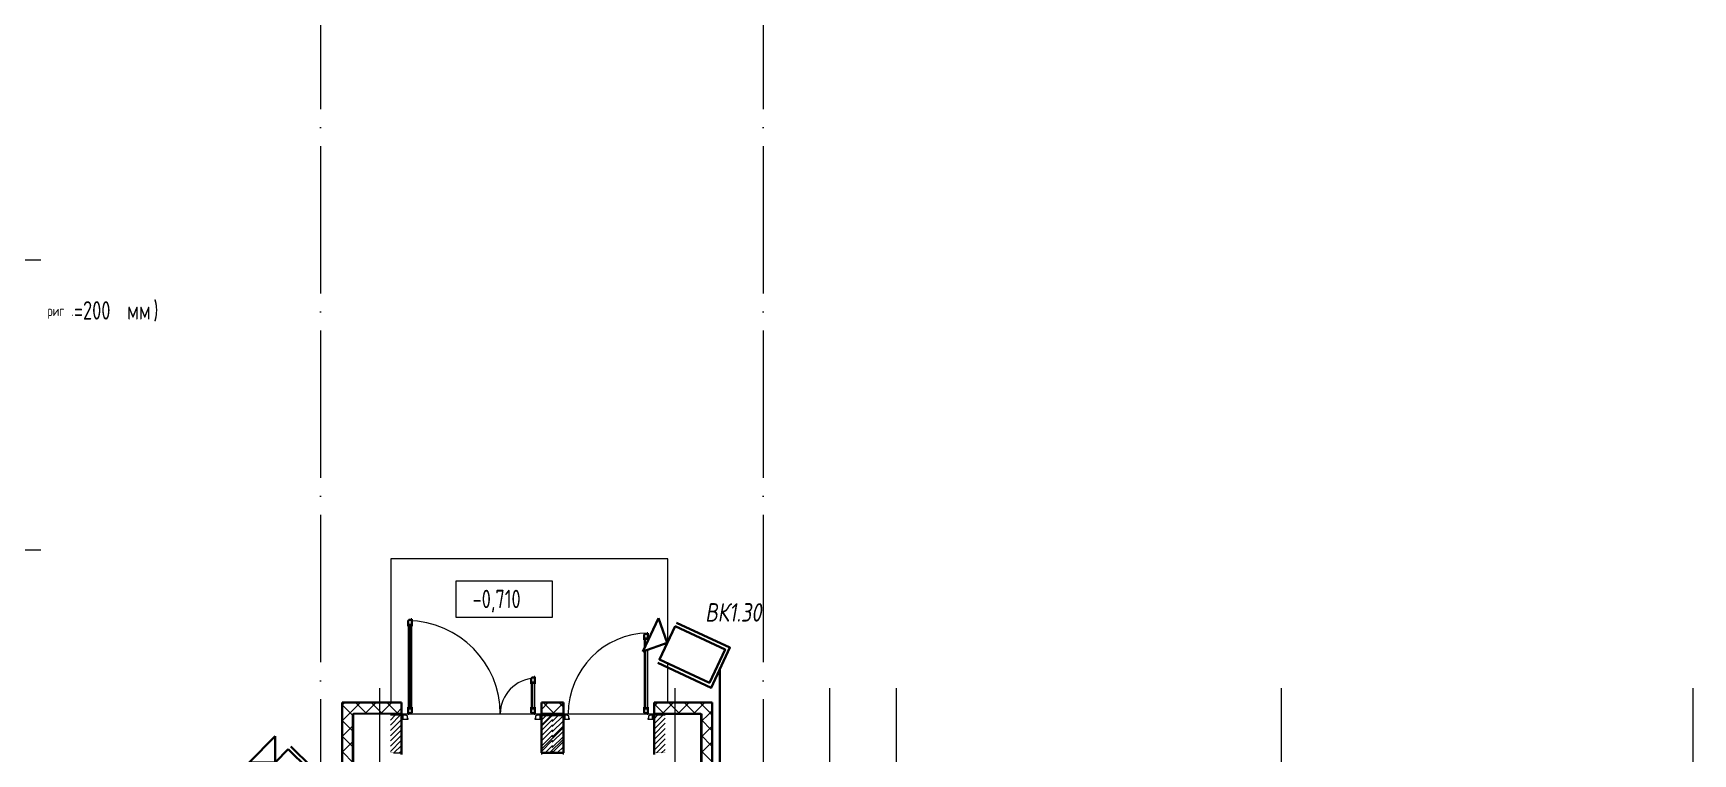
# Model space of a CAD drawing. Header units: millimetres. Extents: x -495897 to 1376592, y -28539 to 470976.
# Drawn here: x -27309 to -4812, y 356863 to 366635 of the extents above; entities that cross this region are included whole.
import ezdxf
from ezdxf.enums import TextEntityAlignment as Align

# ---------------------------------------------------------------- set-up
doc = ezdxf.new("R2010")
doc.units = ezdxf.units.MM
doc.set_wipeout_variables(frame=1)
doc.linetypes.add('ADSK_Линия сетки', pattern=[25, 20, -2.5, 0, -2.5])
doc.linetypes.add('ADSK_Штриховая_ш2 п1_5', pattern=[4.5, 3, -1.5])
for name, color, linetype, lineweight in [('RC-Видеонаблюдение', 5, 'Continuous', 30), ('RC-Линии_связи-Адресные', 5, 'Continuous', 30), ('Аннотация', 7, 'Continuous', 18), ('Двери', 252, 'Continuous', 9), ('Оси', 252, 'Continuous', 9), ('Отметки', 7, 'Continuous', 9), ('Перекрытие', 252, 'Continuous', 18), ('Стены внутренние', 7, 'Continuous', 18), ('Стены наружные', 7, 'Continuous', 18), ('Стены штриховка', 7, 'Continuous', 9)]:
    doc.layers.add(name, color=color, linetype=linetype, lineweight=lineweight)
doc.layers.add('RC-Позиционные_обозначения', color=7, linetype='Continuous')
doc.layers.add('Двери открывание', color=7, linetype='Continuous', lineweight=9, true_color=0xc0c0c0)
doc.styles.add('GOST Common_3', font='', dxfattribs={"height": 3.5})
doc.styles.add('GOST Common_5', font='', dxfattribs={"width": 0.9, "height": 2.5})
doc.styles.add('RubezhCAD', font='', dxfattribs={"oblique": 10})
doc.styles.get("Standard").update_dxf_attribs({"font": ''})
doc.styles.get('GOST Common_3').set_extended_font_data('GOST 2.304 type A')
doc.styles.get('GOST Common_5').set_extended_font_data('GOST 2.304 type A')
doc.styles.get('RubezhCAD').set_extended_font_data('GOST type A')
doc.styles.get('Standard').set_extended_font_data('GOST type B')

# ---------------------------------------------------------------- blocks, each defined once
blk = doc.blocks.new('RC-UGO-CAM-03')
blk.add_attdef('PSTN', text='', height=2.5).set_placement((4.63, 3.28), align=Align.BOTTOM_LEFT)
blk.add_wipeout([(3.74, 0), (6.24, 2.5), (6.24, -2.5)])
blk.add_line((6.24, 2.5), (6.24, -2.5))
blk.add_wipeout([(-3.74, -2.5), (-3.74, 2.5), (3.74, 2.5), (3.74, -2.5)])
for q in [(6.24, 2.5), (6.24, -2.5)]:
    blk.add_line((3.74, 0), q)
blk.add_lwpolyline([(3.74, 3), (-4.24, 3), (-4.24, -3), (3.74, -3)])
blk.add_lwpolyline([(3.74, -2.5), (3.74, 2.5), (-3.74, 2.5), (-3.74, -2.5), (3.74, -2.5)], close=True)
blk = doc.blocks.new('1 этаж')
at = {"layer": 'Двери', "lineweight": 18, "true_color": 0x636466}
h = blk.add_hatch(dxfattribs=at)
h.set_pattern_fill('FP_2', color=251, style=0, pattern_type=2)
h.set_pattern_definition([(45, (-20735.8, -3268.73), (-35.3553, 35.3553), [])])
h.paths.add_polyline_path([(-19511, -3524), (-19511, -3014), (-19661, -3014), (-19661, -3524)])
h.paths.add_polyline_path([(-21561, -3524), (-21562, -3014), (-21711, -3014), (-21711, -3524), (-21562, -3524)])
h = blk.add_hatch(dxfattribs=at)
h.set_pattern_fill('FP_2', color=251, style=0, pattern_type=2)
h.set_pattern_definition([(45, (-18875.8, -3268.73), (-35.3553, 35.3553), [])])
h.paths.add_polyline_path([(-17986, -3524), (-17986, -3014), (-18136, -3014), (-18136, -3524)])
h.paths.add_polyline_path([(-19409, -3524), (-19366, -3524), (-19366, -3014), (-19516, -3014), (-19516, -3524)])
at = {"layer": 'Аннотация', "color": 251, "lineweight": 20, "true_color": 0x636466}
for p, q in [((-20817, -1688), (-20817, -1188)), ((-20817, -1188), (-19517, -1188)), ((-19517, -1188), (-19517, -1688)), ((-19517, -1688), (-20817, -1688))]:
    blk.add_line(p, q, dxfattribs=at)
at = {"layer": 'Двери', "color": 251, "lineweight": 30, "true_color": 0x636466}
for p, q in [((-21461, -1730), (-21469, -1730)), ((-21469, -1730), (-21469, -1806)), ((-21427, -1721), (-21461, -1721)), ((-21461, -1721), (-21461, -1730)), ((-21460, -1788), (-21460, -1806)), ((-21439, -1788), (-21460, -1788)), ((-21439, -1806), (-21439, -1788)), ((-21419, -1712), (-21427, -1712)), ((-21427, -1712), (-21427, -1721)), ((-21419, -1806), (-21419, -1712)), ((-21460, -1806), (-21469, -1806)), ((-21419, -1806), (-21439, -1806)), ((-18262, -1916), (-18270, -1916)), ((-18270, -1916), (-18270, -1992)), ((-18270, -1992), (-18253, -1992)), ((-18228, -1907), (-18262, -1907)), ((-18262, -1907), (-18262, -1916)), ((-18253, -1992), (-18253, -1974)), ((-18253, -1974), (-18229, -1974)), ((-18229, -1974), (-18229, -1992)), ((-18229, -1992), (-18220, -1992)), ((-18220, -1898), (-18228, -1898)), ((-18228, -1898), (-18228, -1907)), ((-18220, -1992), (-18220, -1898)), ((-19795, -2510), (-19803, -2510)), ((-19803, -2510), (-19803, -2586)), ((-19803, -2586), (-19783, -2586)), ((-19761, -2501), (-19795, -2501)), ((-19795, -2501), (-19795, -2510)), ((-19783, -2586), (-19783, -2568)), ((-19783, -2568), (-19762, -2568)), ((-19762, -2568), (-19762, -2586)), ((-19762, -2586), (-19753, -2586)), ((-19753, -2492), (-19761, -2492)), ((-19761, -2492), (-19761, -2501)), ((-19753, -2586), (-19753, -2492)), ((-21469, -2902), (-21469, -2996)), ((-21460, -2902), (-21469, -2902)), ((-21460, -2920), (-21460, -2902)), ((-21439, -2920), (-21460, -2920)), ((-21439, -2902), (-21439, -2920)), ((-21419, -2902), (-21439, -2902)), ((-21419, -2978), (-21419, -2902)), ((-19803, -2902), (-19803, -2978)), ((-19803, -2902), (-19783, -2902)), ((-19783, -2902), (-19783, -2920)), ((-19783, -2920), (-19762, -2920)), ((-19762, -2902), (-19753, -2902)), ((-19762, -2920), (-19762, -2902)), ((-19753, -2996), (-19753, -2902)), ((-18270, -2902), (-18270, -2978)), ((-18270, -2902), (-18253, -2902)), ((-18253, -2902), (-18253, -2920)), ((-18253, -2920), (-18229, -2920)), ((-18229, -2902), (-18220, -2902)), ((-18229, -2920), (-18229, -2902)), ((-18220, -2996), (-18220, -2902)), ((-21469, -2996), (-21461, -2996)), ((-21461, -2996), (-21461, -2987)), ((-21461, -2987), (-21427, -2987)), ((-21427, -2987), (-21427, -2978)), ((-21427, -2978), (-21419, -2978)), ((-19803, -2978), (-19795, -2978)), ((-19795, -2978), (-19795, -2987)), ((-19795, -2987), (-19761, -2987)), ((-19761, -2987), (-19761, -2996)), ((-19761, -2996), (-19753, -2996)), ((-18270, -2978), (-18262, -2978)), ((-18262, -2978), (-18262, -2987)), ((-18262, -2987), (-18228, -2987)), ((-18228, -2987), (-18228, -2996)), ((-18228, -2996), (-18220, -2996))]:
    blk.add_line(p, q, dxfattribs=at)
at = {"layer": 'Двери', "color": 251, "true_color": 0x636466}
for p, q in [((-21460, -1788), (-21460, -2920)), ((-21439, -1788), (-21460, -1788)), ((-21439, -2920), (-21439, -1788)), ((-21469, -1806), (-21469, -2902)), ((-21419, -2902), (-21419, -1806)), ((-18270, -1992), (-18270, -2902)), ((-18253, -2920), (-18253, -1974)), ((-18253, -1974), (-18229, -1974)), ((-18229, -1974), (-18229, -2920)), ((-18220, -2902), (-18220, -1992)), ((-19803, -2586), (-19803, -2902)), ((-19783, -2920), (-19783, -2568)), ((-19783, -2568), (-19762, -2568)), ((-19762, -2568), (-19762, -2920)), ((-19753, -2902), (-19753, -2586)), ((-21460, -2920), (-21439, -2920)), ((-19762, -2920), (-19783, -2920)), ((-18229, -2920), (-18253, -2920)), ((-21561, -3014), (-21561, -3064)), ((-21541, -3014), (-21561, -3014)), ((-21561, -3064), (-21541, -3064)), ((-21541, -3064), (-21541, -3014)), ((-21492, -3014), (-21541, -3014)), ((-21541, -3014), (-21541, -3064)), ((-21541, -3064), (-21469, -3064)), ((-21492, -3022), (-21492, -3014)), ((-21478, -3022), (-21492, -3022)), ((-21478, -3056), (-21478, -3022)), ((-21469, -3056), (-21478, -3056)), ((-21469, -3064), (-21469, -3056)), ((-19744, -3056), (-19753, -3056)), ((-19753, -3056), (-19753, -3064)), ((-19753, -3064), (-19681, -3064)), ((-19730, -3022), (-19744, -3022)), ((-19744, -3022), (-19744, -3056)), ((-19730, -3014), (-19730, -3022)), ((-19681, -3014), (-19730, -3014)), ((-19661, -3014), (-19681, -3014)), ((-19681, -3014), (-19681, -3064)), ((-19681, -3064), (-19681, -3014)), ((-19681, -3064), (-19661, -3064)), ((-19661, -3064), (-19661, -3014)), ((-19366, -3014), (-19366, -3064)), ((-19346, -3014), (-19366, -3014)), ((-19366, -3064), (-19346, -3064)), ((-19346, -3064), (-19346, -3014)), ((-19305, -3014), (-19346, -3014)), ((-19346, -3014), (-19346, -3064)), ((-19346, -3064), (-19282, -3064)), ((-19305, -3022), (-19305, -3014)), ((-19291, -3022), (-19305, -3022)), ((-19291, -3056), (-19291, -3022)), ((-19282, -3056), (-19291, -3056)), ((-19282, -3064), (-19282, -3056)), ((-18211, -3056), (-18220, -3056)), ((-18220, -3056), (-18220, -3064)), ((-18220, -3064), (-18156, -3064)), ((-18197, -3022), (-18211, -3022)), ((-18211, -3022), (-18211, -3056)), ((-18197, -3014), (-18197, -3022)), ((-18156, -3014), (-18197, -3014)), ((-18136, -3014), (-18156, -3014)), ((-18156, -3014), (-18156, -3064)), ((-18156, -3064), (-18156, -3014)), ((-18156, -3064), (-18136, -3064)), ((-18136, -3064), (-18136, -3014))]:
    blk.add_line(p, q, dxfattribs=at)
at = {"layer": 'Двери', "color": 251, "linetype": 'ADSK_Штриховая_ш2 п1_5', "true_color": 0x636466}
for p, q in [((-21561, -3014), (-21711, -3014)), ((-21561, -3524), (-21561, -3014)), ((-19511, -3014), (-19661, -3014)), ((-19661, -3014), (-19661, -3524)), ((-19366, -3014), (-19516, -3014)), ((-19366, -3524), (-19366, -3014)), ((-17986, -3014), (-18136, -3014)), ((-18136, -3014), (-18136, -3524)), ((-21711, -3524), (-21561, -3524)), ((-19661, -3524), (-19511, -3524)), ((-19516, -3524), (-19366, -3524)), ((-18136, -3524), (-17986, -3524))]:
    blk.add_line(p, q, dxfattribs=at)
at = {"layer": 'Двери открывание', "color": 251, "true_color": 0x636466}
for centre, radius, start, end in [((-21487, -2996), 1266, 0, 89.1853), ((-18202, -2996), 1098, 90.9393, 180), ((-19735, -2996), 486, 92.1226, 180)]:
    blk.add_arc(centre, radius, start, end, dxfattribs=at)
at = {"layer": 'Оси', "color": 251, "linetype": 'ADSK_Линия сетки', "ltscale": 100, "true_color": 0x636466}
for p, q in [((-22656, 32207), (-22656, -32500)), ((-16656, 32207), (-16656, -33770)), ((-26448, 3156), (-72528, 3156)), ((-26448, -774), (-72528, -774)), ((-21856, -2644), (-21856, -33770)), ((-17856, -2644), (-17856, -33770)), ((-15756, -2644), (-15756, -32500)), ((-14856, -2644), (-14856, -32500)), ((-9636, -2644), (-9636, -33770)), ((-4056, -2644), (-4056, -33770))]:
    blk.add_line(p, q, dxfattribs=at)
at = {"layer": 'Перекрытие', "color": 251, "ltscale": 100, "true_color": 0x636466}
for p, q in [((-17951, -892), (-21706, -892)), ((-21706, -892), (-21706, -2842)), ((-17951, -2842), (-17951, -892)), ((-21561, -2994), (-21469, -2994)), ((-21461, -2994), (-19761, -2994)), ((-19753, -2994), (-19661, -2994)), ((-19366, -2994), (-18228, -2994)), ((-18220, -2994), (-18136, -2994))]:
    blk.add_line(p, q, dxfattribs=at)
at = {"layer": 'Стены внутренние', "color": 251, "lineweight": 30, "true_color": 0x636466}
for p, q in [((-21561, -2842), (-22363, -2842)), ((-22363, -2842), (-22363, -4642)), ((-21561, -2984), (-21561, -2842)), ((-19366, -2842), (-19661, -2842)), ((-19661, -2842), (-19661, -2984)), ((-19366, -2984), (-19366, -2842)), ((-17349, -2842), (-18136, -2842)), ((-18136, -2842), (-18136, -2984)), ((-17349, -4794), (-17349, -2842)), ((-21561, -3544), (-21561, -2994)), ((-18136, -2994), (-18136, -3544)), ((-17501, -2994), (-18051, -2994))]:
    blk.add_line(p, q, dxfattribs=at)
at = {"layer": 'Стены внутренние', "color": 251, "linetype": 'Continuous', "lineweight": 9, "true_color": 0x636466}
for p, q in [((-22361, -2873), (-22332, -2844)), ((-22242, -2994), (-22361, -2875)), ((-22270, -2994), (-22120, -2844)), ((-22040, -2984), (-22180, -2844)), ((-22047, -2984), (-21907, -2844)), ((-21828, -2984), (-21968, -2844)), ((-21835, -2984), (-21695, -2844)), ((-21615, -2984), (-21755, -2844)), ((-21623, -2984), (-21563, -2923)), ((-21562, -2847), (-21563, -2849)), ((-19659, -2929), (-19574, -2844)), ((-19494, -2984), (-19634, -2844)), ((-19502, -2984), (-19368, -2850)), ((-19368, -2898), (-19422, -2844)), ((-18134, -2889), (-18089, -2844)), ((-18009, -2984), (-18134, -2859)), ((-18017, -2984), (-17877, -2844)), ((-17797, -2984), (-17937, -2844)), ((-17805, -2984), (-17665, -2844)), ((-17585, -2984), (-17725, -2844)), ((-17687, -2842), (-17688, -2844)), ((-17593, -2984), (-17453, -2844)), ((-17363, -2994), (-17513, -2844)), ((-22363, -3054), (-22361, -3054)), ((-22361, -3085), (-22270, -2994)), ((-22211, -3237), (-22361, -3087)), ((-22361, -3297), (-22211, -3147)), ((-22211, -3025), (-22242, -2994)), ((-19367, -2984), (-19368, -2982)), ((-17501, -3104), (-17390, -2994)), ((-17351, -3218), (-17501, -3068)), ((-17390, -2994), (-17351, -2954)), ((-17351, -3006), (-17363, -2994)), ((-22363, -3358), (-22361, -3358)), ((-22211, -3449), (-22361, -3299)), ((-22361, -3509), (-22211, -3359)), ((-17501, -3316), (-17351, -3166)), ((-17351, -3430), (-17501, -3280)), ((-22361, -3419), (-22363, -3422)), ((-22211, -3661), (-22361, -3511)), ((-17501, -3528), (-17351, -3378)), ((-17351, -3642), (-17501, -3492))]:
    blk.add_line(p, q, dxfattribs=at)
at = {"layer": 'Стены внутренние', "color": 251, "true_color": 0x636466}
for p, q in [((-22211, -2994), (-22221, -2994)), ((-22211, -2994), (-22211, -4794)), ((-19661, -2994), (-19661, -3014)), ((-19366, -3014), (-19366, -2994)), ((-18051, -2994), (-18136, -2994)), ((-17501, -4794), (-17501, -2994)), ((-17491, -2994), (-17501, -2994)), ((-19661, -3524), (-19661, -3544)), ((-19366, -3544), (-19366, -3524))]:
    blk.add_line(p, q, dxfattribs=at)
at = {"layer": 'Стены наружные', "color": 251, "lineweight": 30, "true_color": 0x636466}
for p, q in [((-22221, -2994), (-22221, -4794)), ((-21561, -2994), (-21561, -2984)), ((-19661, -2984), (-19661, -2994)), ((-19661, -2994), (-19366, -2994)), ((-19366, -3014), (-19661, -3014)), ((-19661, -3014), (-19661, -3524)), ((-19366, -2994), (-19366, -2984)), ((-19366, -3524), (-19366, -3014)), ((-18136, -2984), (-18136, -2994)), ((-17491, -4642), (-17491, -2994)), ((-19661, -3524), (-19366, -3524))]:
    blk.add_line(p, q, dxfattribs=at)
at = {"layer": 'Стены наружные', "color": 251, "linetype": 'Continuous', "lineweight": 9, "true_color": 0x636466}
for p, q in [((-22211, -3004), (-22221, -3004)), ((-22211, -3104), (-22221, -3104)), ((-19661, -3160), (-19514, -3014)), ((-17491, -3004), (-17501, -3004)), ((-17491, -3104), (-17501, -3104)), ((-22211, -3204), (-22221, -3204)), ((-22211, -3304), (-22221, -3304)), ((-19661, -3475), (-19366, -3180)), ((-19553, -3524), (-19366, -3337)), ((-17491, -3204), (-17501, -3204)), ((-17491, -3304), (-17501, -3304)), ((-22211, -3404), (-22221, -3404)), ((-22211, -3504), (-22221, -3504)), ((-17491, -3404), (-17501, -3404)), ((-17491, -3504), (-17501, -3504))]:
    blk.add_line(p, q, dxfattribs=at)
at = {"layer": 'Стены наружные', "color": 251, "true_color": 0x636466}
blk.add_line((-22211, -2994), (-21561, -2994), dxfattribs=at)
at = {"layer": 'Стены штриховка', "color": 251, "true_color": 0x636466}
for p, q in [((-21563, -2844), (-22363, -2844)), ((-22361, -4644), (-22361, -2842)), ((-21563, -2984), (-21563, -2844)), ((-19368, -2844), (-19659, -2844)), ((-19659, -2844), (-19659, -2984)), ((-19368, -2984), (-19368, -2844)), ((-18134, -2844), (-18134, -2984)), ((-17349, -2844), (-18134, -2844)), ((-17351, -4644), (-17351, -2842)), ((-22221, -2994), (-22221, -2994)), ((-22211, -2984), (-21561, -2984)), ((-22211, -2994), (-22211, -2984)), ((-19661, -2984), (-19366, -2984)), ((-18136, -2984), (-17501, -2984)), ((-17501, -2984), (-17501, -2994))]:
    blk.add_line(p, q, dxfattribs=at)
at = {"layer": 'Аннотация', "color": 251, "true_color": 0x636466, "width": 0.9}
for s, height, style, p in [('риг', 138.8, 'GOST Common_5', (-26359, 2401)), ('=200', 250, 'GOST Common_3', (-26000, 2352)), ('мм', 250, 'GOST Common_3', (-25279, 2352)), (')', 250, 'GOST Common_3', (-24922, 2352)), ('.', 139, 'GOST Common_5', (-26037, 2401))]:
    blk.add_text(s, height=height, dxfattribs=dict(at, style=style)).set_placement(p)
at = {"layer": 'Отметки', "color": 251, "true_color": 0x636466, "style": 'GOST Common_3', "width": 0.9}
blk.add_text('-0,710', height=250, dxfattribs=at).set_placement((-20596, -1561))

msp = doc.modelspace()

# ---------------------------------------------------------------- block references
msp.add_blockref('1 этаж', (-756.474, 360398.765))

# ---------------------------------------------------------------- next in the draw order: block references
at = {"layer": 'RC-Видеонаблюдение'}
ref = msp.add_blockref('RC-UGO-CAM-03', (-18375.176, 358210.504), dxfattribs=dict(at, xscale=99.99999999999999, yscale=99.99999999999999, zscale=99.99999999999999, rotation=154.9031274229899))
ref.add_attrib('PSTN', 'ВК1.30', (-18200.237, 358655.812), dxfattribs={"layer": 'RC-Позиционные_обозначения', "height": 250, "style": 'RubezhCAD', "oblique": 10})
ref = msp.add_blockref('RC-UGO-CAM-03', (-23760.631, 356484.077), dxfattribs=dict(at, xscale=99.99999999999999, yscale=99.99999999999999, zscale=99.99999999999999, rotation=135.4657172675895))
ref.add_attrib('PSTN', 'ВК1.31', (-25065.986, 356152.002), dxfattribs={"layer": 'RC-Позиционные_обозначения', "height": 250, "style": 'RubezhCAD', "oblique": 10})

# ---------------------------------------------------------------- next in the draw order: linework, layer by layer
at = {"layer": 'RC-Линии_связи-Адресные'}
msp.add_line((-17999.3, 356048.456), (-17999.3, 358012.708), dxfattribs=at)

doc.saveas('drawing.dxf')
